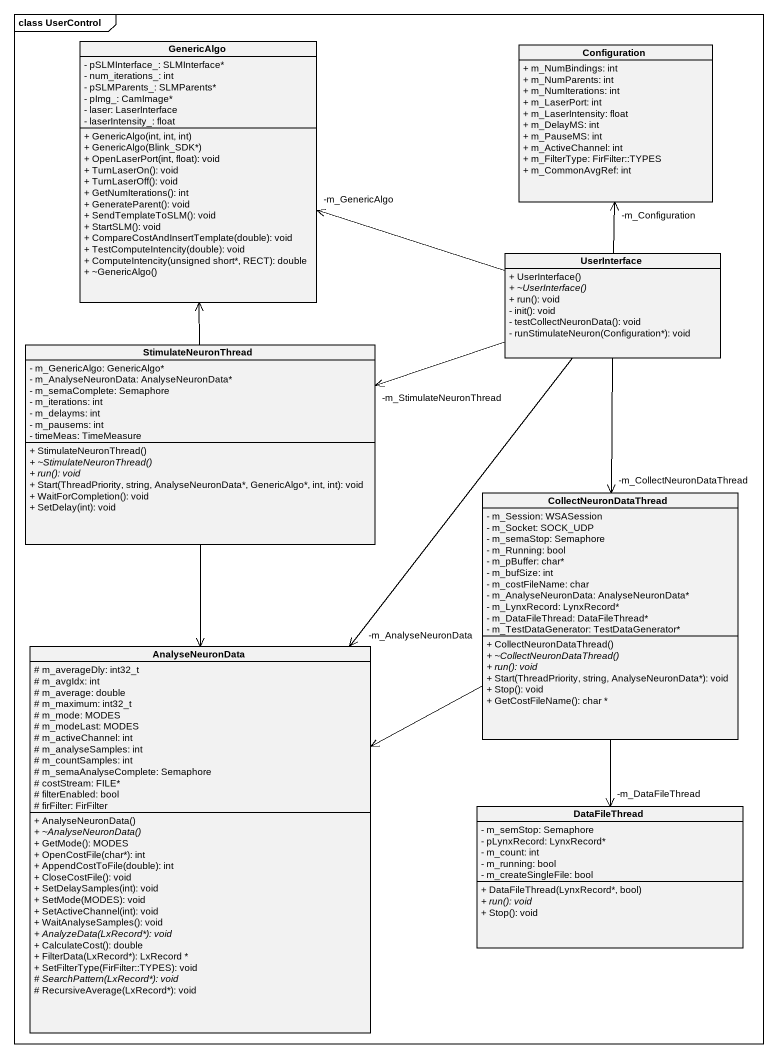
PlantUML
@startuml
mainframe class UserControl
hide circle
hide empty members
skinparam classAttributeIconSize 0
class GenericAlgo {
  - pSLMInterface_: SLMInterface*
  - num_iterations_: int
  - pSLMParents_: SLMParents*
  - pImg_: CamImage*
  - laser: LaserInterface
  - laserIntensity_: float
  + GenericAlgo(int, int, int)
  + GenericAlgo(Blink_SDK*)
  + OpenLaserPort(int, float): void
  + TurnLaserOn(): void
  + TurnLaserOff(): void
  + GetNumIterations(): int
  + GenerateParent(): void
  + SendTemplateToSLM(): void
  + StartSLM(): void
  + CompareCostAndInsertTemplate(double): void
  + TestComputeIntencity(double): void
  + ComputeIntencity(unsigned short*, RECT): double
  + ~GenericAlgo()
}
class Configuration {
  + m_NumBindings: int
  + m_NumParents: int
  + m_NumIterations: int
  + m_LaserPort: int
  + m_LaserIntensity: float
  + m_DelayMS: int
  + m_PauseMS: int
  + m_ActiveChannel: int
  + m_FilterType: FirFilter::TYPES
  + m_CommonAvgRef: int
}
class UserInterface {
  + UserInterface()
  {abstract} + ~UserInterface()
  + run(): void
  - init(): void
  - testCollectNeuronData(): void
  - runStimulateNeuron(Configuration*): void
}
class StimulateNeuronThread {
  - m_GenericAlgo: GenericAlgo*
  - m_AnalyseNeuronData: AnalyseNeuronData*
  - m_semaComplete: Semaphore
  - m_iterations: int
  - m_delayms: int
  - m_pausems: int
  - timeMeas: TimeMeasure
  + StimulateNeuronThread()
  {abstract} + ~StimulateNeuronThread()
  {abstract} + run(): void
  + Start(ThreadPriority, string, AnalyseNeuronData*, GenericAlgo*, int, int): void
  + WaitForCompletion(): void
  + SetDelay(int): void
}
class CollectNeuronDataThread {
  - m_Session: WSASession
  - m_Socket: SOCK_UDP
  - m_semaStop: Semaphore
  - m_Running: bool
  - m_pBuffer: char*
  - m_bufSize: int
  - m_costFileName: char
  - m_AnalyseNeuronData: AnalyseNeuronData*
  - m_LynxRecord: LynxRecord*
  - m_DataFileThread: DataFileThread*
  - m_TestDataGenerator: TestDataGenerator*
  + CollectNeuronDataThread()
  {abstract} + ~CollectNeuronDataThread()
  {abstract} + run(): void
  + Start(ThreadPriority, string, AnalyseNeuronData*): void
  + Stop(): void
  + GetCostFileName(): char *
}
class AnalyseNeuronData {
  # m_averageDly: int32_t
  # m_avgIdx: int
  # m_average: double
  # m_maximum: int32_t
  # m_mode: MODES
  # m_modeLast: MODES
  # m_activeChannel: int
  # m_analyseSamples: int
  # m_countSamples: int
  # m_semaAnalyseComplete: Semaphore
  # costStream: FILE*
  # filterEnabled: bool
  # firFilter: FirFilter
  + AnalyseNeuronData()
  {abstract} + ~AnalyseNeuronData()
  + GetMode(): MODES
  + OpenCostFile(char*): int
  + AppendCostToFile(double): int
  + CloseCostFile(): void
  + SetDelaySamples(int): void
  + SetMode(MODES): void
  + SetActiveChannel(int): void
  + WaitAnalyseSamples(): void
  {abstract} + AnalyzeData(LxRecord*): void
  + CalculateCost(): double
  + FilterData(LxRecord*): LxRecord *
  + SetFilterType(FirFilter::TYPES): void
  {abstract} # SearchPattern(LxRecord*): void
  # RecursiveAverage(LxRecord*): void
}
class DataFileThread {
  - m_semStop: Semaphore
  - pLynxRecord: LynxRecord*
  - m_count: int
  - m_running: bool
  - m_createSingleFile: bool
  + DataFileThread(LynxRecord*, bool)
  {abstract} + run(): void
  + Stop(): void
}
UserInterface -left-> "-m_GenericAlgo" GenericAlgo
UserInterface -up-> "-m_Configuration" Configuration
UserInterface -left-> "-m_StimulateNeuronThread" StimulateNeuronThread
UserInterface --> "-m_CollectNeuronDataThread" CollectNeuronDataThread
UserInterface --> "-m_AnalyseNeuronData" AnalyseNeuronData
StimulateNeuronThread -up-> GenericAlgo
StimulateNeuronThread --> AnalyseNeuronData
CollectNeuronDataThread -left-> AnalyseNeuronData
CollectNeuronDataThread --> "-m_DataFileThread" DataFileThread
@enduml
